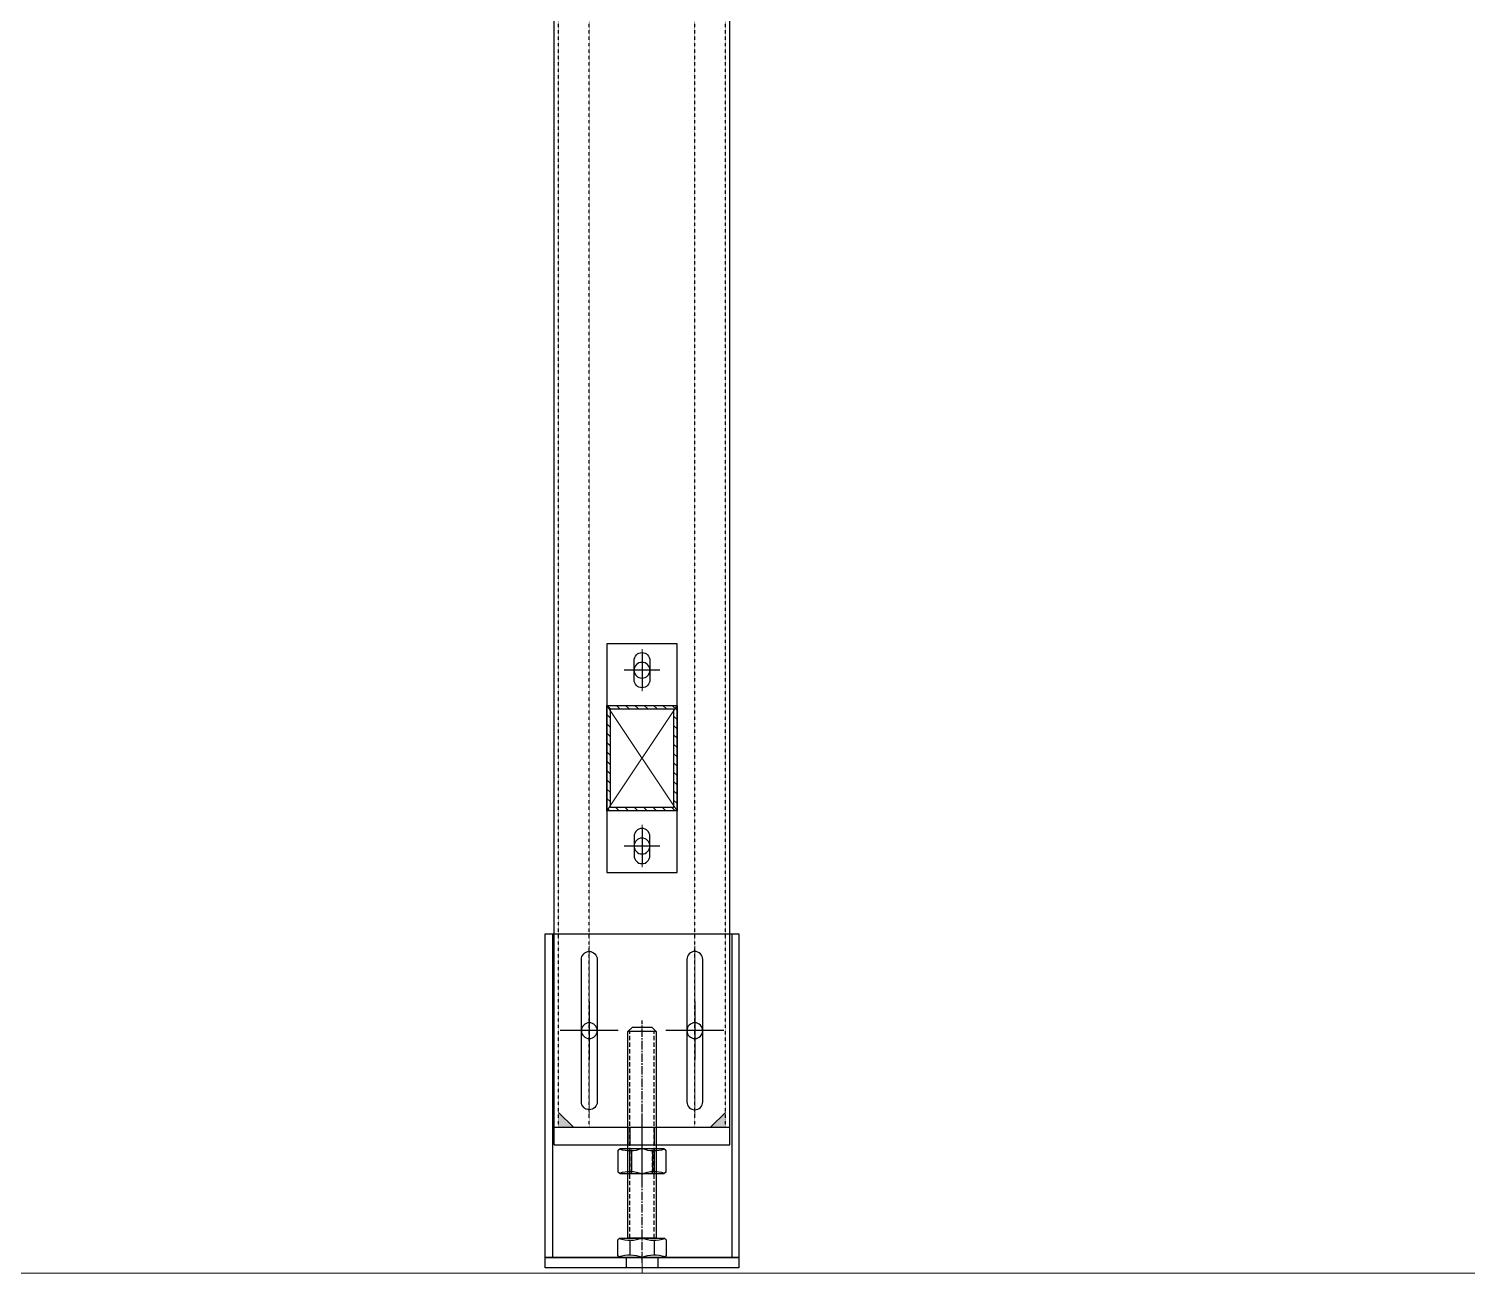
# Model space of a CAD drawing. Header units: millimetres. Extents: x 845401 to 948039, y 511594 to 550263.
# Drawn here: x 907423 to 908242, y 544184 to 544892 of the extents above; entities that cross this region are included whole.
import ezdxf

# ---------------------------------------------------------------- set-up
doc = ezdxf.new("R2010")
doc.units = ezdxf.units.MM
for name, pattern in [('ACAD_ISO02W100', [15, 12, -3]), ('CENTER', [0]), ('CENTER2', [28.575, 19.05, -3.175, 3.175, -3.175]), ('DASHED', [0.75, 0.5, -0.25]), ('HIDDEN', [0.375, 0.25, -0.125])]:
    doc.linetypes.add(name, pattern=pattern)
for name, color, linetype in [('3中心线层', 1, 'CENTER'), ('4虚线层', 6, 'DASHED'), ('5剖面线层', 2, 'Continuous'), ('虚线', 4, 'ACAD_ISO02W100')]:
    doc.layers.add(name, color=color, linetype=linetype)
for name, color, linetype, lineweight in [('A-剖-0.10mm.......SECT-L01', 255, 'Continuous', 18), ('中心线', 1, 'CENTER', 9), ('剖面线', 6, 'Continuous', 15), ('粗实线', 7, 'Continuous', 30), ('细实线', 2, 'Continuous', 18)]:
    doc.layers.add(name, color=color, linetype=linetype, lineweight=lineweight)

# ---------------------------------------------------------------- blocks, each defined once
blk = doc.blocks.new('G$C6FEFF43A')
at = {"linetype": 'ByBlock', "lineweight": -2}
h = blk.add_hatch(color=2, dxfattribs=at)
h.paths.add_polyline_path([(2.5, 28.9), (2.5, 20.4), (11, 20.4)])
h.paths.add_polyline_path([(89, 20.4), (97.5, 20.4), (97.5, 28.9)])
for p, q in [((0, 10.4, 3.26), (0, 762.19, -3.1)), ((100, 762.19, -3.1), (0, 762.19, -3.1)), ((100, 10.4, 3.26), (100, 762.19, -3.1)), ((100, 20.4, 3.26), (0, 20.4, 3.26)), ((100, 10.4, 3.26), (0, 10.4, 3.26))]:
    blk.add_line(p, q)
for centre in [(50, 752.19, -3.1), (50, 737.19, -3.1), (50, 692.19, -3.1), (50, 280.4, 3.26), (50, 180.4, 3.26), (20, 75.4, 3.26), (80, 75.4, 3.26)]:
    blk.add_circle(centre, 4.5)
at = {"layer": '3中心线层'}
for p, q in [((50, 744.69, -3.1), (50, 759.69, -3.1)), ((42.5, 752.19, -3.1), (57.5, 752.19, -3.1)), ((50, 729.69, -3.1), (50, 744.69, -3.1)), ((42.5, 737.19, -3.1), (57.5, 737.19, -3.1)), ((50, 684.69, -3.1), (50, 699.69, -3.1)), ((42.5, 692.19, -3.1), (57.5, 692.19, -3.1)), ((50, 290.6, 3.26), (50, 270.2, 3.26)), ((39.8, 280.4, 3.26), (60.2, 280.4, 3.26)), ((50, 190.6, 3.26), (50, 170.2, 3.26)), ((39.8, 180.4, 3.26), (60.2, 180.4, 3.26)), ((20, 91.9, 3.26), (20, 58.9, 3.26)), ((80, 91.9, 3.26), (80, 58.9, 3.26)), ((3.5, 75.4, 3.26), (36.5, 75.4, 3.26)), ((63.5, 75.4, 3.26), (96.5, 75.4, 3.26)), ((50, -9.35, 3.26), (50, 28.22, 3.26))]:
    blk.add_line(p, q, dxfattribs=at)
at = {"layer": '4虚线层', "ltscale": 0.01}
for p, q in [((2.5, 20.4, 3.26), (2.5, 762.19, -3.1)), ((20, 20.4, 3.26), (20, 762.19, -3.1)), ((80, 20.4, 3.26), (80, 762.19, -3.1)), ((97.5, 20.4, 3.26), (97.5, 762.19, -3.1))]:
    blk.add_line(p, q, dxfattribs=at)
at = {"layer": '4虚线层'}
for p, q in [((42, 20.4, 3.26), (42, 10.4, 3.26)), ((43, 20.4, 3.26), (43, 10.4, 3.26)), ((57, 20.4, 3.26), (57, 10.4, 3.26)), ((58, 20.4, 3.26), (58, 10.4, 3.26))]:
    blk.add_line(p, q, dxfattribs=at)
at = {"layer": '5剖面线层'}
for p, q in [((11, 20.4, 3.26), (2.5, 28.9, 3.26)), ((89, 20.4, 3.26), (97.5, 28.9, 3.26))]:
    blk.add_line(p, q, dxfattribs=at)
blk = doc.blocks.new('A$C2E170EB7')
at = {"layer": '中心线'}
for p, q in [((25, 186), (25, 90)), ((85, 186), (85, 90)), ((17.5, 138), (32.5, 138)), ((92.5, 138), (77.5, 138)), ((55, 12), (55, 0))]:
    blk.add_line(p, q, dxfattribs=at)
at = {"layer": '粗实线'}
for p, q in [((4, 193), (4, 9)), ((106, 193), (106, 9))]:
    blk.add_line(p, q, dxfattribs=at)
for points in [[(0, 193), (110, 193), (110, 9), (0, 9)], [(0, 9), (110, 9), (110, 3), (0, 3)]]:
    blk.add_lwpolyline(points, close=True, dxfattribs=at)
for points in [[(25, 183), (25, 183, -0.414214), (29.5, 178.5), (29.5, 97.5, -0.414214), (25, 93), (25, 93, -0.414214), (20.5, 97.5), (20.5, 178.5, -0.414214)], [(85, 183), (85, 183, 0.414214), (80.5, 178.5), (80.5, 97.5, 0.414214), (85, 93), (85, 93, 0.414214), (89.5, 97.5), (89.5, 178.5, 0.414214)]]:
    blk.add_lwpolyline(points, format="xyb", close=True, dxfattribs=at)
at = {"layer": '虚线', "ltscale": 0.5}
for p, q in [((46, 9), (46, 3)), ((64, 9), (64, 3))]:
    blk.add_line(p, q, dxfattribs=at)
blk = doc.blocks.new('ew323')
at = {"color": 2, "linetype": 'HIDDEN', "ltscale": 10}
for p, q in [((-1.46, 60.5), (-1.46, 46)), ((10.54, 60.5), (10.54, 46))]:
    blk.add_line(p, q, dxfattribs=at)
at = {"color": 2}
for p, q in [((-1.46, 47.25), (-1.46, 59.24)), ((10.54, 47.25), (10.54, 59.24))]:
    blk.add_line(p, q, dxfattribs=at)
at = {"color": 1, "linetype": 'CENTER2', "ltscale": 0.25}
blk.add_line((4.54, 63.3), (4.54, 41.92), dxfattribs=at)
at = {"color": 2}
blk.add_lwpolyline([(-7.96, 60.5), (17.04, 60.5), (18.04, 59.5), (18.04, 47), (17.04, 46), (-7.96, 46), (-8.96, 47), (-8.96, 59.5)], close=True, dxfattribs=at)
blk.add_lwpolyline([(-2.46, 46), (-2.46, 60.5), (11.54, 60.5), (11.54, 46)], dxfattribs=at)
for centre, start, end in [((-2.26, 78.34), 251.72079, 290.86753), ((11.34, 78.34), 249.13247, 288.27921), ((-2.26, 28.16), 69.13247, 108.27921), ((11.34, 28.16), 71.72079, 110.86753)]:
    blk.add_arc(centre, 19.09, start, end, dxfattribs=at)
blk = doc.blocks.new('A$C7142694E')
at = {"color": 2}
for p, q in [((21.75, 131.6, 0), (5.75, 131.6, 0)), ((6.82, 12.87, 0), (6.82, 4.33, 0)), ((20.68, 12.87, 0), (20.68, 4.33, 0))]:
    blk.add_line(p, q, dxfattribs=at)
at = {"color": 2, "linetype": 'HIDDEN', "ltscale": 10}
for p, q in [((6.75, 14.1, 0), (6.75, 131.6, 0)), ((20.75, 14.1, 0), (20.75, 131.6, 0))]:
    blk.add_line(p, q, dxfattribs=at)
at = {"color": 1, "linetype": 'CENTER2', "ltscale": 0.25}
blk.add_line((13.75, 0, 0), (13.75, 137.77, 0), dxfattribs=at)
at = {"color": 2, "elevation": 0}
for points in [[(21.75, 14.1), (5.75, 14.1), (5.75, 131.6), (8.25, 134.1), (19.25, 134.1), (21.75, 131.6)], [(26.5, 3.1), (1, 3.1), (0, 4.1), (0, 13.1), (1, 14.1), (26.5, 14.1), (27.5, 13.1), (27.5, 4.1)]]:
    blk.add_lwpolyline(points, close=True, dxfattribs=at)
at = {"color": 2}
for centre, start, end in [((6.87, 32.72, 0), 252.01471, 290.27887), ((20.63, 32.72, 0), 249.72113, 287.98529), ((6.87, -15.52, 0), 69.72113, 107.98529), ((20.63, -15.52, 0), 72.01471, 110.27887)]:
    blk.add_arc(centre, 19.85, start, end, dxfattribs=at)
at = {"rotation": 180}
blk.add_blockref('ew323', (18.29, 111.09, 0), dxfattribs=at)
blk = doc.blocks.new('A$C39C60854')
at = {"layer": '剖面线'}
h = blk.add_hatch(dxfattribs=at)
h.set_pattern_fill('ANSI31', color=256, scale=30, style=0)
h.set_pattern_definition([(45, (-776643, 668927.5), (-2.65165043, 2.65165043), [])])
h.paths.add_polyline_path([(0, 40), (0, 0), (60, 0), (60, 40)])
h.paths.add_polyline_path([(58, 38), (58, 2), (2, 2), (2, 38)], flags=16)
at = {"layer": '粗实线'}
for points in [[(0, 40), (60, 40), (60, 0), (0, 0)], [(2, 38), (58, 38), (58, 2), (2, 2)]]:
    blk.add_lwpolyline(points, close=True, dxfattribs=at)
blk = doc.blocks.new('A$C771F760B')
at = {"layer": '中心线'}
for p, q in [((20, 13.5), (20, 26.5)), ((120, 13.5), (120, 26.5)), ((32, 20), (8, 20)), ((108, 20), (132, 20))]:
    blk.add_line(p, q, dxfattribs=at)
at = {"layer": '粗实线', "color": 0}
blk.add_lwpolyline([(5, 40), (5, 0), (135, 0), (135, 40)], close=True, dxfattribs=at)
for points in [[(25.5, 24.5), (14.5, 24.5, 0.414214), (10, 20), (10, 20, 0.414214), (14.5, 15.5), (25.5, 15.5, 0.414214), (30, 20), (30, 20, 0.414214)], [(114.5, 24.5), (125.5, 24.5, -0.414214), (130, 20), (130, 20, -0.414214), (125.5, 15.5), (114.5, 15.5, -0.414214), (110, 20), (110, 20, -0.414214)]]:
    blk.add_lwpolyline(points, format="xyb", close=True, dxfattribs=at)
at = {"layer": '细实线'}
for p, q in [((40, 0), (100, 40)), ((40, 40), (100, 0))]:
    blk.add_line(p, q, dxfattribs=at)
at = {"layer": '粗实线'}
blk.add_blockref('A$C39C60854', (40, 0), dxfattribs=at)

msp = doc.modelspace()

# ---------------------------------------------------------------- linework, layer by layer
at = {"layer": 'A-剖-0.10mm.......SECT-L01', "color": 6}
msp.add_line((894760.27, 544183.82, -0.13), (934283.3, 544183.82, -0.13), dxfattribs=at)

# ---------------------------------------------------------------- block references
at = {"xscale": -1}
msp.add_blockref('G$C6FEFF43A', (907822.25, 544246.41, -2.89), dxfattribs=at)
at = {"color": 0, "linetype": 'ByBlock', "lineweight": -2}
for name, p in [('A$C2E170EB7', (907717.25, 544183.82, 0.37)), ('A$C7142694E', (907758.5, 544189.72, 0.37))]:
    msp.add_blockref(name, p, dxfattribs=at)
at = {"layer": '粗实线', "rotation": 90}
msp.add_blockref('A$C771F760B', (907792.25, 544406.82, 0.37), dxfattribs=at)

doc.saveas('drawing.dxf')
